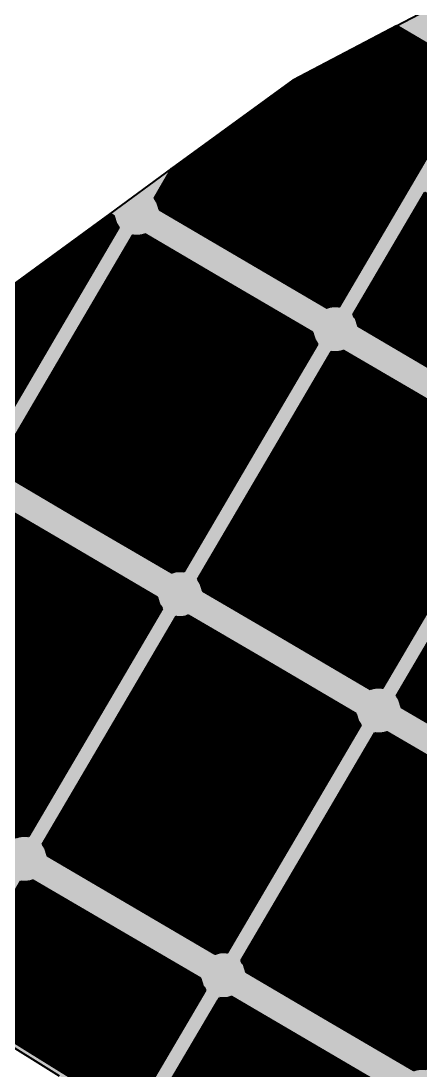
# Model space of a CAD drawing. Header units: metres. Extents: x 729569 to 733474, y 1423763 to 1426173.
# Drawn here: x 729855 to 730063, y 1424503 to 1425051 of the extents above; entities that cross this region are included whole.
import ezdxf

# ---------------------------------------------------------------- set-up
doc = ezdxf.new("R2010")
doc.units = ezdxf.units.M
for name, color, linetype in [('BOUNDARY', 7, 'Continuous'), ('GREEN_AREA', 7, 'Continuous'), ('PARCEL_BORDER', 7, 'Continuous'), ('PARCEL_M', 7, 'Continuous')]:
    doc.layers.add(name, color=color, linetype=linetype)

msp = doc.modelspace()

# ---------------------------------------------------------------- hatches: boundary and pattern name
at = {"layer": 'BOUNDARY', "true_color": 0xdcdcdc}
h = msp.add_hatch(dxfattribs=at)
h.set_pattern_fill('SOLID')
h.paths.add_polyline_path([(731147.16, 1424721.86), (731256.16, 1424608.75), (731244.45, 1424320.13), (731216.28, 1423762.84), (731085.59, 1423834.2), (731085.45, 1423834.27), (731029.37, 1423862.74), (731029.22, 1423862.81), (730813.25, 1423963.61), (730747.11, 1423994.49), (730747.07, 1423994.51), (730733.5, 1424000.7), (730660.17, 1424039.15), (730617.42, 1424061.56), (730529.44, 1424109.24), (730310.18, 1424230.03), (730192.73, 1424303.57), (730172.54, 1424316.68), (730172.45, 1424316.74), (729875.07, 1424500.8), (729806.43, 1424543.45), (729687.49, 1424617.38), (729569.32, 1424690.82), (729612.42, 1424741.31), (729675.47, 1424785.2), (729675.56, 1424785.27), (729762.88, 1424849.07), (729816.98, 1424888.6), (729996.73, 1425019.9), (730119.82, 1425084.44), (730120.07, 1425084.58), (730266.65, 1425172.21), (730267.07, 1425172.49), (730267.45, 1425172.81), (730267.81, 1425173.17), (730268.12, 1425173.56), (730268.4, 1425173.98), (730268.63, 1425174.42), (730359.38, 1425372.62), (730359.55, 1425373.05), (730359.68, 1425373.49), (730359.77, 1425373.93), (730395.3, 1425601.1), (730395.35, 1425601.52), (730395.36, 1425601.94), (730395.34, 1425602.37), (730390.26, 1425652.75), (730458.22, 1425806.03), (730647.82, 1425710.72), (730656.83, 1425706.19), (730670.25, 1425699.44), (730680.5, 1425694.29), (730680.96, 1425694.09), (730681.44, 1425693.93), (730681.93, 1425693.82), (730682.43, 1425693.77), (730682.94, 1425693.76), (730683.44, 1425693.81), (730683.94, 1425693.9), (730684.42, 1425694.05), (730684.89, 1425694.24), (730685.33, 1425694.48), (730685.75, 1425694.77), (730686.14, 1425695.09), (730686.49, 1425695.45), (730686.81, 1425695.85), (730687.08, 1425696.27), (730728.18, 1425768.01), (730728.19, 1425768.02), (730769.13, 1425840.14), (730805.64, 1425904.46), (731213.98, 1425663.18), (731130.61, 1425526.56), (731130.37, 1425526.13), (731130.18, 1425525.67), (731130.04, 1425525.2), (731129.94, 1425524.72), (731129.89, 1425524.23), (731129.88, 1425523.74), (731129.93, 1425523.25), (731130.02, 1425522.76), (731130.16, 1425522.29), (731130.35, 1425521.83), (731130.58, 1425521.4), (731130.85, 1425520.99), (731131.17, 1425520.61), (731131.51, 1425520.26), (731131.9, 1425519.94), (731132.31, 1425519.67), (731180.61, 1425490.69), (731133.33, 1425350.71), (731133.22, 1425350.34), (731133.14, 1425349.98), (731105.49, 1425193.29), (731092.66, 1425120.94), (731092.59, 1425120.23), (731084.29, 1424870.04), (731084.29, 1424869.91), (731083.66, 1424789.99), (731083.68, 1424789.51), (731083.74, 1424789.03), (731083.86, 1424788.56), (731084.01, 1424788.11), (731084.21, 1424787.67), (731084.46, 1424787.25), (731084.74, 1424786.85), (731085.05, 1424786.49), (731147.16, 1424721.86), (731147.16, 1424721.86)])
at = {"layer": 'GREEN_AREA', "true_color": 0x96c896}
h = msp.add_hatch(dxfattribs=at)
h.set_pattern_fill('SOLID')
h.paths.add_polyline_path([(730027.53, 1425036.05), (730004.55, 1424996.86), (729982.71, 1425009.66), (729996.73, 1425019.9), (730027.53, 1425036.05)])
h = msp.add_hatch(dxfattribs=at)
h.set_pattern_fill('SOLID')
h.paths.add_polyline_path([(729901.31, 1424950.21), (729903.31, 1424949.04), (729903.33, 1424948.9), (729903.57, 1424947.74), (729903.92, 1424946.62), (729904.38, 1424945.54), (729904.95, 1424944.5), (729905.61, 1424943.53), (729905.84, 1424943.25), (729873.56, 1424888.19), (729841.86, 1424906.78), (729901.31, 1424950.21)])
h = msp.add_hatch(dxfattribs=at)
h.set_pattern_fill('SOLID')
h.paths.add_polyline_path([(729858.71, 1424602.18), (729859.87, 1424602.42), (729860.99, 1424602.77), (729861.12, 1424602.82), (729948.49, 1424551.6), (729948.5, 1424551.46), (729948.74, 1424550.3), (729949.1, 1424549.18), (729949.33, 1424548.64), (729898.36, 1424578.52), (729858.13, 1424602.11), (729858.71, 1424602.18)])
h = msp.add_hatch(dxfattribs=at)
h.set_pattern_fill('SOLID')
h.paths.add_polyline_path([(729958.35, 1424541.51), (729958.71, 1424541.45), (729959.88, 1424541.34), (729961.06, 1424541.35), (729962.23, 1424541.48), (729963.38, 1424541.72), (729964.51, 1424542.07), (729964.64, 1424542.13), (730052, 1424490.9), (730052.02, 1424490.76), (730052.26, 1424489.61), (730052.61, 1424488.48), (730053.07, 1424487.4), (730053.64, 1424486.37), (730054.3, 1424485.39), (730054.54, 1424485.11), (730053.76, 1424483.78), (730000.3, 1424515.13), (729957.57, 1424540.18), (729958.35, 1424541.51)])
at = {"layer": 'PARCEL_M', "true_color": 0xc8dcff}
h = msp.add_hatch(dxfattribs=at)
h.set_pattern_fill('SOLID')
h.paths.add_polyline_path([(730004.55, 1424996.86), (730027.53, 1425036.05), (730050.6, 1425048.15), (730087.76, 1425026.36), (730087.77, 1425026.22), (730088.01, 1425025.07), (730088.37, 1425023.95), (730088.83, 1425022.86), (730089.39, 1425021.83), (730090.06, 1425020.86), (730090.29, 1425020.58), (730058, 1424965.52), (730004.55, 1424996.86)])
h = msp.add_hatch(dxfattribs=at)
h.set_pattern_fill('SOLID')
h.paths.add_polyline_path([(730004.55, 1424996.86), (729965.37, 1424930.04), (729927.05, 1424952.51), (729927.03, 1424952.65), (729926.79, 1424953.8), (729926.44, 1424954.92), (729925.98, 1424956.01), (729925.41, 1424957.04), (729924.75, 1424958.01), (729924.51, 1424958.29), (729933.6, 1424973.79), (729982.71, 1425009.66), (730004.55, 1424996.86)])
h = msp.add_hatch(dxfattribs=at)
h.set_pattern_fill('SOLID')
h.paths.add_polyline_path([(730004.55, 1424996.86), (730058, 1424965.52), (730020.7, 1424901.89), (730020.34, 1424901.96), (730019.17, 1424902.07), (730017.99, 1424902.05), (730016.82, 1424901.93), (730015.67, 1424901.69), (730014.55, 1424901.33), (730014.42, 1424901.28), (729965.37, 1424930.04), (730004.55, 1424996.86)])
h = msp.add_hatch(dxfattribs=at)
h.set_pattern_fill('SOLID')
h.paths.add_polyline_path([(730108.06, 1424936.16), (730068.89, 1424869.34), (730030.56, 1424891.81), (730030.55, 1424891.95), (730030.31, 1424893.1), (730029.96, 1424894.23), (730029.49, 1424895.31), (730028.93, 1424896.34), (730028.27, 1424897.32), (730028.03, 1424897.59), (730065.34, 1424961.22), (730108.06, 1424936.16)])
h = msp.add_hatch(dxfattribs=at)
h.set_pattern_fill('SOLID')
h.paths.add_polyline_path([(729923.62, 1424858.84), (729880.89, 1424883.89), (729913.18, 1424938.95), (729913.53, 1424938.89), (729914.71, 1424938.78), (729915.88, 1424938.79), (729917.05, 1424938.92), (729918.21, 1424939.16), (729919.33, 1424939.51), (729919.46, 1424939.57), (729957.78, 1424917.1), (729923.62, 1424858.84)])
h = msp.add_hatch(dxfattribs=at)
h.set_pattern_fill('SOLID')
h.paths.add_polyline_path([(729923.62, 1424858.84), (729957.78, 1424917.1), (730006.83, 1424888.34), (730006.84, 1424888.2), (730007.08, 1424887.05), (730007.44, 1424885.92), (730007.9, 1424884.84), (730008.46, 1424883.81), (730009.13, 1424882.83), (730009.36, 1424882.56), (729977.07, 1424827.49), (729923.62, 1424858.84)])
h = msp.add_hatch(dxfattribs=at)
h.set_pattern_fill('SOLID')
h.paths.add_polyline_path([(729873.56, 1424888.19), (729836.25, 1424824.57), (729835.9, 1424824.64), (729834.72, 1424824.74), (729833.55, 1424824.73), (729832.37, 1424824.6), (729831.22, 1424824.36), (729830.1, 1424824.01), (729829.97, 1424823.95), (729780.92, 1424852.71), (729790.71, 1424869.41), (729816.98, 1424888.6), (729841.86, 1424906.78), (729873.56, 1424888.19)])
h = msp.add_hatch(dxfattribs=at)
h.set_pattern_fill('SOLID')
h.paths.add_polyline_path([(729923.62, 1424858.84), (729884.44, 1424792.02), (729846.12, 1424814.48), (729846.1, 1424814.62), (729845.86, 1424815.78), (729845.51, 1424816.9), (729845.05, 1424817.98), (729844.48, 1424819.02), (729843.82, 1424819.99), (729843.59, 1424820.27), (729880.89, 1424883.89), (729923.62, 1424858.84)])
h = msp.add_hatch(dxfattribs=at)
h.set_pattern_fill('SOLID')
h.paths.add_polyline_path([(730027.14, 1424798.14), (729984.41, 1424823.19), (730016.69, 1424878.26), (730017.05, 1424878.19), (730018.22, 1424878.08), (730019.4, 1424878.1), (730020.57, 1424878.22), (730021.72, 1424878.46), (730022.85, 1424878.82), (730022.98, 1424878.87), (730061.3, 1424856.4), (730027.14, 1424798.14)])
h = msp.add_hatch(dxfattribs=at)
h.set_pattern_fill('SOLID')
h.paths.add_polyline_path([(729923.62, 1424858.84), (729977.07, 1424827.49), (729939.77, 1424763.87), (729939.41, 1424763.94), (729938.24, 1424764.04), (729937.06, 1424764.03), (729935.89, 1424763.9), (729934.74, 1424763.66), (729933.62, 1424763.31), (729933.49, 1424763.26), (729884.44, 1424792.02), (729923.62, 1424858.84)])
h = msp.add_hatch(dxfattribs=at)
h.set_pattern_fill('SOLID')
h.paths.add_polyline_path([(730027.14, 1424798.14), (730061.3, 1424856.4), (730110.35, 1424827.64), (730110.36, 1424827.5), (730110.6, 1424826.35), (730110.95, 1424825.23), (730111.42, 1424824.14), (730111.98, 1424823.11), (730112.64, 1424822.14), (730112.88, 1424821.86), (730080.59, 1424766.79), (730027.14, 1424798.14)])
h = msp.add_hatch(dxfattribs=at)
h.set_pattern_fill('SOLID')
h.paths.add_polyline_path([(730027.14, 1424798.14), (729987.96, 1424731.32), (729949.63, 1424753.79), (729949.62, 1424753.93), (729949.38, 1424755.08), (729949.03, 1424756.2), (729948.56, 1424757.29), (729948, 1424758.32), (729947.34, 1424759.29), (729947.1, 1424759.57), (729984.41, 1424823.19), (730027.14, 1424798.14)])
h = msp.add_hatch(dxfattribs=at)
h.set_pattern_fill('SOLID')
h.paths.add_polyline_path([(729842.69, 1424720.81), (729799.96, 1424745.87), (729832.25, 1424800.93), (729832.6, 1424800.86), (729833.78, 1424800.76), (729834.95, 1424800.77), (729836.12, 1424800.9), (729837.28, 1424801.14), (729838.4, 1424801.49), (729838.53, 1424801.55), (729876.85, 1424779.08), (729842.69, 1424720.81)])
h = msp.add_hatch(dxfattribs=at)
h.set_pattern_fill('SOLID')
h.paths.add_polyline_path([(730027.14, 1424798.14), (730080.59, 1424766.79), (730043.29, 1424703.17), (730042.93, 1424703.24), (730041.76, 1424703.35), (730040.58, 1424703.33), (730039.41, 1424703.21), (730038.26, 1424702.97), (730037.13, 1424702.61), (730037, 1424702.56), (729987.96, 1424731.32), (730027.14, 1424798.14)])
h = msp.add_hatch(dxfattribs=at)
h.set_pattern_fill('SOLID')
h.paths.add_polyline_path([(729842.69, 1424720.81), (729876.85, 1424779.08), (729925.9, 1424750.32), (729925.91, 1424750.18), (729926.16, 1424749.02), (729926.51, 1424747.9), (729926.97, 1424746.82), (729927.53, 1424745.78), (729928.2, 1424744.81), (729928.43, 1424744.53), (729896.14, 1424689.47), (729842.69, 1424720.81)])
h = msp.add_hatch(dxfattribs=at)
h.set_pattern_fill('SOLID')
h.paths.add_polyline_path([(730130.65, 1424737.44), (730091.47, 1424670.62), (730053.15, 1424693.09), (730053.14, 1424693.23), (730052.9, 1424694.38), (730052.54, 1424695.51), (730052.08, 1424696.59), (730051.52, 1424697.62), (730050.85, 1424698.6), (730050.62, 1424698.87), (730087.92, 1424762.5), (730130.65, 1424737.44)])
h = msp.add_hatch(dxfattribs=at)
h.set_pattern_fill('SOLID')
h.paths.add_polyline_path([(729946.21, 1424660.12), (729903.48, 1424685.17), (729935.76, 1424740.23), (729936.12, 1424740.17), (729937.29, 1424740.06), (729938.47, 1424740.07), (729939.64, 1424740.2), (729940.79, 1424740.44), (729941.92, 1424740.79), (729942.05, 1424740.85), (729980.37, 1424718.38), (729946.21, 1424660.12)])
h = msp.add_hatch(dxfattribs=at)
h.set_pattern_fill('SOLID')
h.paths.add_polyline_path([(729842.69, 1424720.81), (729896.14, 1424689.47), (729858.84, 1424625.85), (729858.48, 1424625.92), (729857.31, 1424626.02), (729856.13, 1424626.01), (729854.96, 1424625.88), (729853.81, 1424625.64), (729852.69, 1424625.29), (729852.56, 1424625.23), (729803.51, 1424653.99), (729842.69, 1424720.81)])
h = msp.add_hatch(dxfattribs=at)
h.set_pattern_fill('SOLID')
h.paths.add_polyline_path([(729946.21, 1424660.12), (729980.37, 1424718.38), (730029.42, 1424689.62), (730029.43, 1424689.48), (730029.67, 1424688.33), (730030.03, 1424687.2), (730030.49, 1424686.12), (730031.05, 1424685.09), (730031.72, 1424684.11), (730031.95, 1424683.84), (729999.66, 1424628.77), (729946.21, 1424660.12)])
h = msp.add_hatch(dxfattribs=at)
h.set_pattern_fill('SOLID')
h.paths.add_polyline_path([(729946.21, 1424660.12), (729907.03, 1424593.3), (729868.71, 1424615.76), (729868.69, 1424615.9), (729868.45, 1424617.06), (729868.1, 1424618.18), (729867.64, 1424619.26), (729867.07, 1424620.3), (729866.41, 1424621.27), (729866.17, 1424621.55), (729903.48, 1424685.17), (729946.21, 1424660.12)])
h = msp.add_hatch(dxfattribs=at)
h.set_pattern_fill('SOLID')
h.paths.add_polyline_path([(730049.72, 1424599.42), (730006.99, 1424624.47), (730039.28, 1424679.54), (730039.64, 1424679.47), (730040.81, 1424679.36), (730041.99, 1424679.38), (730043.16, 1424679.5), (730044.31, 1424679.74), (730045.44, 1424680.1), (730045.57, 1424680.15), (730083.89, 1424657.68), (730049.72, 1424599.42)])
h = msp.add_hatch(dxfattribs=at)
h.set_pattern_fill('SOLID')
h.paths.add_polyline_path([(729946.21, 1424660.12), (729999.66, 1424628.77), (729962.36, 1424565.15), (729962, 1424565.22), (729960.83, 1424565.32), (729959.65, 1424565.31), (729958.48, 1424565.18), (729957.33, 1424564.94), (729956.2, 1424564.59), (729956.07, 1424564.54), (729907.03, 1424593.3), (729946.21, 1424660.12)])
h = msp.add_hatch(dxfattribs=at)
h.set_pattern_fill('SOLID')
h.paths.add_polyline_path([(730049.72, 1424599.42), (730083.89, 1424657.68), (730132.93, 1424628.92), (730132.95, 1424628.78), (730133.19, 1424627.63), (730133.54, 1424626.51), (730134, 1424625.42), (730134.57, 1424624.39), (730135.23, 1424623.42), (730135.47, 1424623.14), (730103.18, 1424568.07), (730049.72, 1424599.42)])
h = msp.add_hatch(dxfattribs=at)
h.set_pattern_fill('SOLID')
h.paths.add_polyline_path([(730049.72, 1424599.42), (730010.54, 1424532.6), (729972.22, 1424555.07), (729972.21, 1424555.21), (729971.97, 1424556.36), (729971.61, 1424557.48), (729971.15, 1424558.57), (729970.59, 1424559.6), (729969.92, 1424560.57), (729969.69, 1424560.85), (730006.99, 1424624.47), (730049.72, 1424599.42)])
h = msp.add_hatch(dxfattribs=at)
h.set_pattern_fill('SOLID')
h.paths.add_polyline_path([(729898.36, 1424578.52), (729860, 1424513.09), (729817.92, 1424539.26), (729854.83, 1424602.21), (729855.19, 1424602.14), (729856.36, 1424602.04), (729857.54, 1424602.05), (729858.13, 1424602.11), (729898.36, 1424578.52)])
h = msp.add_hatch(dxfattribs=at)
h.set_pattern_fill('SOLID')
h.paths.add_polyline_path([(730049.72, 1424599.42), (730103.18, 1424568.07), (730065.88, 1424504.45), (730065.52, 1424504.52), (730064.35, 1424504.63), (730063.17, 1424504.61), (730062, 1424504.49), (730060.84, 1424504.25), (730059.72, 1424503.89), (730059.59, 1424503.84), (730010.54, 1424532.6), (730049.72, 1424599.42)])
h = msp.add_hatch(dxfattribs=at)
h.set_pattern_fill('SOLID')
h.paths.add_polyline_path([(729898.36, 1424578.52), (729949.33, 1424548.64), (729949.56, 1424548.1), (729950.12, 1424547.06), (729950.79, 1424546.09), (729951.02, 1424545.81), (729912.64, 1424480.36), (729860, 1424513.09), (729898.36, 1424578.52)])
h = msp.add_hatch(dxfattribs=at)
h.set_pattern_fill('SOLID')
h.paths.add_polyline_path([(730000.3, 1424515.13), (729961.94, 1424449.7), (729919.86, 1424475.87), (729957.57, 1424540.18), (730000.3, 1424515.13)])
h = msp.add_hatch(dxfattribs=at)
h.set_pattern_fill('SOLID')
h.paths.add_polyline_path([(730000.3, 1424515.13), (730053.76, 1424483.78), (730014.58, 1424416.96), (729961.94, 1424449.7), (730000.3, 1424515.13)])

# ---------------------------------------------------------------- linework, layer by layer
at = {"layer": 'PARCEL_BORDER', "lineweight": 40, "true_color": 0x323232}
for points in [[(730087.76, 1425026.36), (730050.6, 1425048.15), (730066.26, 1425056.36)], [(729836.25, 1424824.57), (729905.84, 1424943.25), (729905.61, 1424943.53), (729904.95, 1424944.5), (729904.38, 1424945.54), (729903.92, 1424946.62), (729903.57, 1424947.74), (729903.33, 1424948.9), (729903.31, 1424949.04), (729901.31, 1424950.21), (729933.6, 1424973.79), (729924.51, 1424958.29), (729924.75, 1424958.01), (729925.41, 1424957.04), (729925.98, 1424956.01), (729926.44, 1424954.92), (729926.79, 1424953.8), (729927.03, 1424952.65), (729927.05, 1424952.51), (730014.42, 1424901.28), (730014.55, 1424901.33), (730015.67, 1424901.69), (730016.82, 1424901.93), (730017.99, 1424902.05), (730019.17, 1424902.07), (730020.34, 1424901.96), (730020.7, 1424901.89), (730090.29, 1425020.58)], [(729875.07, 1424500.8), (729806.43, 1424543.45)]]:
    msp.add_lwpolyline(points, dxfattribs=at)
at = {"layer": 'PARCEL_BORDER', "lineweight": 50, "true_color": 0x323232}
for points in [[(730004.55, 1424996.86), (730027.53, 1425036.05), (730050.6, 1425048.15), (730087.76, 1425026.36), (730087.77, 1425026.22), (730088.01, 1425025.07), (730088.37, 1425023.95), (730088.83, 1425022.86), (730089.39, 1425021.83), (730090.06, 1425020.86), (730090.29, 1425020.58), (730058, 1424965.52), (730004.55, 1424996.86)], [(730004.55, 1424996.86), (729965.37, 1424930.04), (729927.05, 1424952.51), (729927.03, 1424952.65), (729926.79, 1424953.8), (729926.44, 1424954.92), (729925.98, 1424956.01), (729925.41, 1424957.04), (729924.75, 1424958.01), (729924.51, 1424958.29), (729933.6, 1424973.79), (729982.71, 1425009.66), (730004.55, 1424996.86)], [(730004.55, 1424996.86), (730058, 1424965.52), (730020.7, 1424901.89), (730020.34, 1424901.96), (730019.17, 1424902.07), (730017.99, 1424902.05), (730016.82, 1424901.93), (730015.67, 1424901.69), (730014.55, 1424901.33), (730014.42, 1424901.28), (729965.37, 1424930.04), (730004.55, 1424996.86)], [(730108.06, 1424936.16), (730068.89, 1424869.34), (730030.56, 1424891.81), (730030.55, 1424891.95), (730030.31, 1424893.1), (730029.96, 1424894.23), (730029.49, 1424895.31), (730028.93, 1424896.34), (730028.27, 1424897.32), (730028.03, 1424897.59), (730065.34, 1424961.22), (730108.06, 1424936.16)], [(729923.62, 1424858.84), (729880.89, 1424883.89), (729913.18, 1424938.95), (729913.53, 1424938.89), (729914.71, 1424938.78), (729915.88, 1424938.79), (729917.05, 1424938.92), (729918.21, 1424939.16), (729919.33, 1424939.51), (729919.46, 1424939.57), (729957.78, 1424917.1), (729923.62, 1424858.84)], [(729923.62, 1424858.84), (729957.78, 1424917.1), (730006.83, 1424888.34), (730006.84, 1424888.2), (730007.08, 1424887.05), (730007.44, 1424885.92), (730007.9, 1424884.84), (730008.46, 1424883.81), (730009.13, 1424882.83), (730009.36, 1424882.56), (729977.07, 1424827.49), (729923.62, 1424858.84)], [(729873.56, 1424888.19), (729836.25, 1424824.57), (729835.9, 1424824.64), (729834.72, 1424824.74), (729833.55, 1424824.73), (729832.37, 1424824.6), (729831.22, 1424824.36), (729830.1, 1424824.01), (729829.97, 1424823.95), (729780.92, 1424852.71), (729790.71, 1424869.41), (729816.98, 1424888.6), (729841.86, 1424906.78), (729873.56, 1424888.19)], [(729923.62, 1424858.84), (729884.44, 1424792.02), (729846.12, 1424814.48), (729846.1, 1424814.62), (729845.86, 1424815.78), (729845.51, 1424816.9), (729845.05, 1424817.98), (729844.48, 1424819.02), (729843.82, 1424819.99), (729843.59, 1424820.27), (729880.89, 1424883.89), (729923.62, 1424858.84)], [(730027.14, 1424798.14), (729984.41, 1424823.19), (730016.69, 1424878.26), (730017.05, 1424878.19), (730018.22, 1424878.08), (730019.4, 1424878.1), (730020.57, 1424878.22), (730021.72, 1424878.46), (730022.85, 1424878.82), (730022.98, 1424878.87), (730061.3, 1424856.4), (730027.14, 1424798.14)], [(729923.62, 1424858.84), (729977.07, 1424827.49), (729939.77, 1424763.87), (729939.41, 1424763.94), (729938.24, 1424764.04), (729937.06, 1424764.03), (729935.89, 1424763.9), (729934.74, 1424763.66), (729933.62, 1424763.31), (729933.49, 1424763.26), (729884.44, 1424792.02), (729923.62, 1424858.84)], [(730027.14, 1424798.14), (730061.3, 1424856.4), (730110.35, 1424827.64), (730110.36, 1424827.5), (730110.6, 1424826.35), (730110.95, 1424825.23), (730111.42, 1424824.14), (730111.98, 1424823.11), (730112.64, 1424822.14), (730112.88, 1424821.86), (730080.59, 1424766.79), (730027.14, 1424798.14)], [(730027.14, 1424798.14), (729987.96, 1424731.32), (729949.63, 1424753.79), (729949.62, 1424753.93), (729949.38, 1424755.08), (729949.03, 1424756.2), (729948.56, 1424757.29), (729948, 1424758.32), (729947.34, 1424759.29), (729947.1, 1424759.57), (729984.41, 1424823.19), (730027.14, 1424798.14)], [(729842.69, 1424720.81), (729799.96, 1424745.87), (729832.25, 1424800.93), (729832.6, 1424800.86), (729833.78, 1424800.76), (729834.95, 1424800.77), (729836.12, 1424800.9), (729837.28, 1424801.14), (729838.4, 1424801.49), (729838.53, 1424801.55), (729876.85, 1424779.08), (729842.69, 1424720.81)], [(730027.14, 1424798.14), (730080.59, 1424766.79), (730043.29, 1424703.17), (730042.93, 1424703.24), (730041.76, 1424703.35), (730040.58, 1424703.33), (730039.41, 1424703.21), (730038.26, 1424702.97), (730037.13, 1424702.61), (730037, 1424702.56), (729987.96, 1424731.32), (730027.14, 1424798.14)], [(729842.69, 1424720.81), (729876.85, 1424779.08), (729925.9, 1424750.32), (729925.91, 1424750.18), (729926.16, 1424749.02), (729926.51, 1424747.9), (729926.97, 1424746.82), (729927.53, 1424745.78), (729928.2, 1424744.81), (729928.43, 1424744.53), (729896.14, 1424689.47), (729842.69, 1424720.81)], [(730130.65, 1424737.44), (730091.47, 1424670.62), (730053.15, 1424693.09), (730053.14, 1424693.23), (730052.9, 1424694.38), (730052.54, 1424695.51), (730052.08, 1424696.59), (730051.52, 1424697.62), (730050.85, 1424698.6), (730050.62, 1424698.87), (730087.92, 1424762.5), (730130.65, 1424737.44)], [(729946.21, 1424660.12), (729903.48, 1424685.17), (729935.76, 1424740.23), (729936.12, 1424740.17), (729937.29, 1424740.06), (729938.47, 1424740.07), (729939.64, 1424740.2), (729940.79, 1424740.44), (729941.92, 1424740.79), (729942.05, 1424740.85), (729980.37, 1424718.38), (729946.21, 1424660.12)], [(729842.69, 1424720.81), (729896.14, 1424689.47), (729858.84, 1424625.85), (729858.48, 1424625.92), (729857.31, 1424626.02), (729856.13, 1424626.01), (729854.96, 1424625.88), (729853.81, 1424625.64), (729852.69, 1424625.29), (729852.56, 1424625.23), (729803.51, 1424653.99), (729842.69, 1424720.81)], [(729946.21, 1424660.12), (729980.37, 1424718.38), (730029.42, 1424689.62), (730029.43, 1424689.48), (730029.67, 1424688.33), (730030.03, 1424687.2), (730030.49, 1424686.12), (730031.05, 1424685.09), (730031.72, 1424684.11), (730031.95, 1424683.84), (729999.66, 1424628.77), (729946.21, 1424660.12)], [(729946.21, 1424660.12), (729907.03, 1424593.3), (729868.71, 1424615.76), (729868.69, 1424615.9), (729868.45, 1424617.06), (729868.1, 1424618.18), (729867.64, 1424619.26), (729867.07, 1424620.3), (729866.41, 1424621.27), (729866.17, 1424621.55), (729903.48, 1424685.17), (729946.21, 1424660.12)], [(730049.72, 1424599.42), (730006.99, 1424624.47), (730039.28, 1424679.54), (730039.64, 1424679.47), (730040.81, 1424679.36), (730041.99, 1424679.38), (730043.16, 1424679.5), (730044.31, 1424679.74), (730045.44, 1424680.1), (730045.57, 1424680.15), (730083.89, 1424657.68), (730049.72, 1424599.42)], [(729946.21, 1424660.12), (729999.66, 1424628.77), (729962.36, 1424565.15), (729962, 1424565.22), (729960.83, 1424565.32), (729959.65, 1424565.31), (729958.48, 1424565.18), (729957.33, 1424564.94), (729956.2, 1424564.59), (729956.07, 1424564.54), (729907.03, 1424593.3), (729946.21, 1424660.12)], [(730049.72, 1424599.42), (730083.89, 1424657.68), (730132.93, 1424628.92), (730132.95, 1424628.78), (730133.19, 1424627.63), (730133.54, 1424626.51), (730134, 1424625.42), (730134.57, 1424624.39), (730135.23, 1424623.42), (730135.47, 1424623.14), (730103.18, 1424568.07), (730049.72, 1424599.42)], [(730049.72, 1424599.42), (730010.54, 1424532.6), (729972.22, 1424555.07), (729972.21, 1424555.21), (729971.97, 1424556.36), (729971.61, 1424557.48), (729971.15, 1424558.57), (729970.59, 1424559.6), (729969.92, 1424560.57), (729969.69, 1424560.85), (730006.99, 1424624.47), (730049.72, 1424599.42)], [(729898.36, 1424578.52), (729860, 1424513.09), (729817.92, 1424539.26), (729854.83, 1424602.21), (729855.19, 1424602.14), (729856.36, 1424602.04), (729857.54, 1424602.05), (729858.13, 1424602.11), (729898.36, 1424578.52)], [(730049.72, 1424599.42), (730103.18, 1424568.07), (730065.88, 1424504.45), (730065.52, 1424504.52), (730064.35, 1424504.63), (730063.17, 1424504.61), (730062, 1424504.49), (730060.84, 1424504.25), (730059.72, 1424503.89), (730059.59, 1424503.84), (730010.54, 1424532.6), (730049.72, 1424599.42)], [(729898.36, 1424578.52), (729949.33, 1424548.64), (729949.56, 1424548.1), (729950.12, 1424547.06), (729950.79, 1424546.09), (729951.02, 1424545.81), (729912.64, 1424480.36), (729860, 1424513.09), (729898.36, 1424578.52)], [(730000.3, 1424515.13), (729961.94, 1424449.7), (729919.86, 1424475.87), (729957.57, 1424540.18), (730000.3, 1424515.13)], [(730000.3, 1424515.13), (730053.76, 1424483.78), (730014.58, 1424416.96), (729961.94, 1424449.7), (730000.3, 1424515.13)]]:
    msp.add_lwpolyline(points, close=True, dxfattribs=at)
at = {"layer": 'PARCEL_BORDER', "lineweight": 50, "true_color": 0x326432}
for points in [[(730027.53, 1425036.05), (730004.55, 1424996.86), (729982.71, 1425009.66), (729996.73, 1425019.9), (730027.53, 1425036.05)], [(729901.31, 1424950.21), (729903.31, 1424949.04), (729903.33, 1424948.9), (729903.57, 1424947.74), (729903.92, 1424946.62), (729904.38, 1424945.54), (729904.95, 1424944.5), (729905.61, 1424943.53), (729905.84, 1424943.25), (729873.56, 1424888.19), (729841.86, 1424906.78), (729901.31, 1424950.21)], [(729858.71, 1424602.18), (729859.87, 1424602.42), (729860.99, 1424602.77), (729861.12, 1424602.82), (729948.49, 1424551.6), (729948.5, 1424551.46), (729948.74, 1424550.3), (729949.1, 1424549.18), (729949.33, 1424548.64), (729898.36, 1424578.52), (729858.13, 1424602.11), (729858.71, 1424602.18)], [(729958.35, 1424541.51), (729958.71, 1424541.45), (729959.88, 1424541.34), (729961.06, 1424541.35), (729962.23, 1424541.48), (729963.38, 1424541.72), (729964.51, 1424542.07), (729964.64, 1424542.13), (730052, 1424490.9), (730052.02, 1424490.76), (730052.26, 1424489.61), (730052.61, 1424488.48), (730053.07, 1424487.4), (730053.64, 1424486.37), (730054.3, 1424485.39), (730054.54, 1424485.11), (730053.76, 1424483.78), (730000.3, 1424515.13), (729957.57, 1424540.18), (729958.35, 1424541.51)]]:
    msp.add_lwpolyline(points, close=True, dxfattribs=at)

doc.saveas('drawing.dxf')
